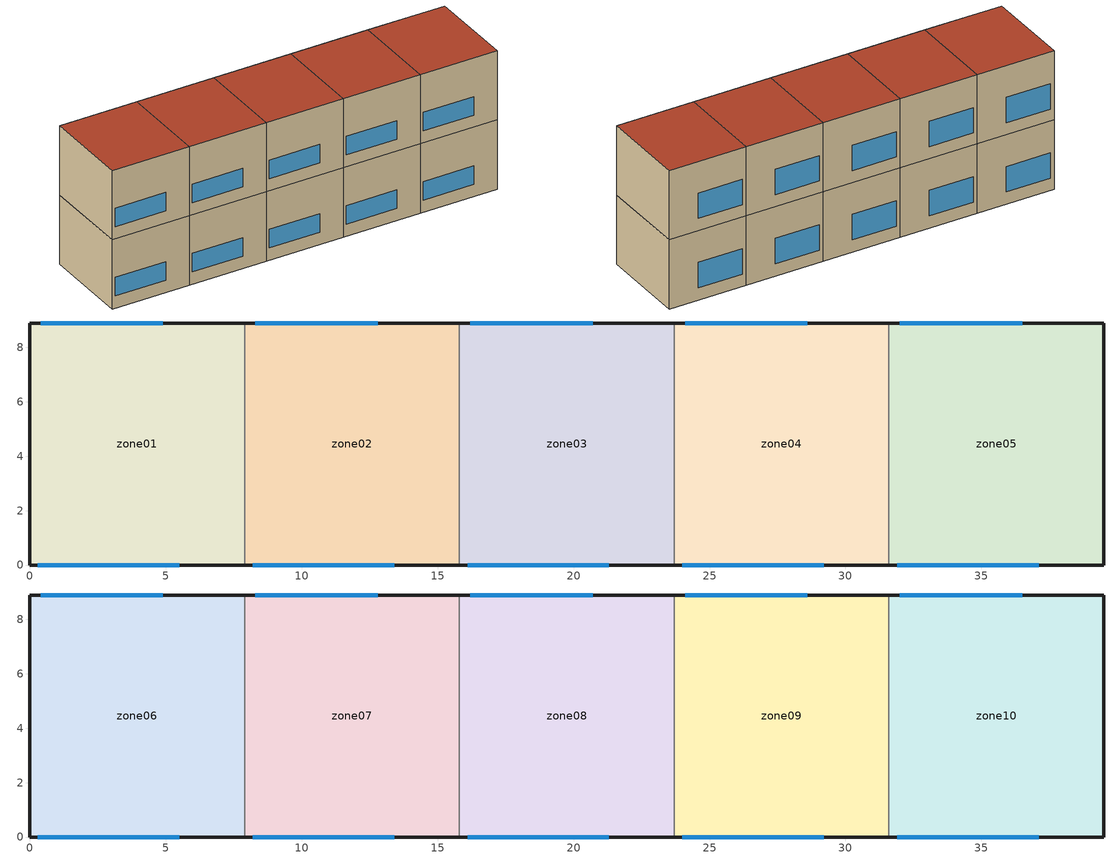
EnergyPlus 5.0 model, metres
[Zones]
zone01
 floor ground (GROUND_FLOOR): 0,0 0,8.9 7.9,8.9 7.9,0 z0
 wall outside (EXT_WALL): 7.9,8.9 0,8.9 0,0 7.9,0 z0:7.1
 wall to zone02 (ADJ_WALL): 7.9,0 7.9,8.9 z0:7.1
 window (EXT_WINDOW1): 0.3,0 5.5,0 z1.25:3.15; 4.9,8.9 0.4,8.9 z1.25:3.85
 ceiling to zone06 (ADJ_CEILING): 7.9,0 7.9,8.9 0,8.9 0,0 z7.1
zone02
 floor ground (GROUND_FLOOR): 7.9,0 7.9,8.9 15.8,8.9 15.8,0 z0
 wall outside (EXT_WALL): 15.8,8.9 7.9,8.9 / 7.9,0 15.8,0 z0:7.1
 wall to zone03 (ADJ_WALL): 15.8,0 15.8,8.9 z0:7.1
 wall to zone01 (ADJ_WALL): 7.9,8.9 7.9,0 z0:7.1
 window (EXT_WINDOW1): 8.2,0 13.4,0 z1.25:3.15; 12.8,8.9 8.3,8.9 z1.25:3.85
 ceiling to zone07 (ADJ_CEILING): 15.8,0 15.8,8.9 7.9,8.9 7.9,0 z7.1
zone03
 floor ground (GROUND_FLOOR): 15.8,0 15.8,8.9 23.7,8.9 23.7,0 z0
 wall outside (EXT_WALL): 23.7,8.9 15.8,8.9 / 15.8,0 23.7,0 z0:7.1
 wall to zone04 (ADJ_WALL): 23.7,0 23.7,8.9 z0:7.1
 wall to zone02 (ADJ_WALL): 15.8,8.9 15.8,0 z0:7.1
 window (EXT_WINDOW1): 16.1,0 21.3,0 z1.25:3.15; 20.7,8.9 16.2,8.9 z1.25:3.85
 ceiling to zone08 (ADJ_CEILING): 23.7,0 23.7,8.9 15.8,8.9 15.8,0 z7.1
zone04
 floor ground (GROUND_FLOOR): 23.7,0 23.7,8.9 31.6,8.9 31.6,0 z0
 wall outside (EXT_WALL): 31.6,8.9 23.7,8.9 / 23.7,0 31.6,0 z0:7.1
 wall to zone05 (ADJ_WALL): 31.6,0 31.6,8.9 z0:7.1
 wall to zone03 (ADJ_WALL): 23.7,8.9 23.7,0 z0:7.1
 window (EXT_WINDOW1): 24,0 29.2,0 z1.25:3.15; 28.6,8.9 24.1,8.9 z1.25:3.85
 ceiling to zone09 (ADJ_CEILING): 31.6,0 31.6,8.9 23.7,8.9 23.7,0 z7.1
zone05
 floor ground (GROUND_FLOOR): 31.6,0 31.6,8.9 39.5,8.9 39.5,0 z0
 wall outside (EXT_WALL): 31.6,0 39.5,0 39.5,8.9 31.6,8.9 z0:7.1
 wall to zone04 (ADJ_WALL): 31.6,8.9 31.6,0 z0:7.1
 window (EXT_WINDOW1): 31.9,0 37.1,0 z1.25:3.15; 36.5,8.9 32,8.9 z1.25:3.85
 ceiling to zone10 (ADJ_CEILING): 39.5,0 39.5,8.9 31.6,8.9 31.6,0 z7.1
zone06
 floor to zone01 (ADJ_CEILING): 0,0 0,8.9 7.9,8.9 7.9,0 z7.1
 wall outside (EXT_WALL): 7.9,8.9 0,8.9 0,0 7.9,0 z7.1:14.2
 wall to zone07 (ADJ_WALL): 7.9,0 7.9,8.9 z7.1:14.2
 window (EXT_WINDOW1): 0.3,0 5.5,0 z8.35:10.25; 4.9,8.9 0.4,8.9 z8.35:10.95
 roof outside (EXT_ROOF): 7.9,0 7.9,8.9 0,8.9 0,0 z14.2
zone07
 floor to zone02 (ADJ_CEILING): 7.9,0 7.9,8.9 15.8,8.9 15.8,0 z7.1
 wall outside (EXT_WALL): 15.8,8.9 7.9,8.9 / 7.9,0 15.8,0 z7.1:14.2
 wall to zone08 (ADJ_WALL): 15.8,0 15.8,8.9 z7.1:14.2
 wall to zone06 (ADJ_WALL): 7.9,8.9 7.9,0 z7.1:14.2
 window (EXT_WINDOW1): 8.2,0 13.4,0 z8.35:10.25; 12.8,8.9 8.3,8.9 z8.35:10.95
 roof outside (EXT_ROOF): 15.8,0 15.8,8.9 7.9,8.9 7.9,0 z14.2
zone08
 floor to zone03 (ADJ_CEILING): 15.8,0 15.8,8.9 23.7,8.9 23.7,0 z7.1
 wall outside (EXT_WALL): 23.7,8.9 15.8,8.9 / 15.8,0 23.7,0 z7.1:14.2
 wall to zone09 (ADJ_WALL): 23.7,0 23.7,8.9 z7.1:14.2
 wall to zone07 (ADJ_WALL): 15.8,8.9 15.8,0 z7.1:14.2
 window (EXT_WINDOW1): 16.1,0 21.3,0 z8.35:10.25; 20.7,8.9 16.2,8.9 z8.35:10.95
 roof outside (EXT_ROOF): 23.7,0 23.7,8.9 15.8,8.9 15.8,0 z14.2
zone09
 floor to zone04 (ADJ_CEILING): 23.7,0 23.7,8.9 31.6,8.9 31.6,0 z7.1
 wall outside (EXT_WALL): 31.6,8.9 23.7,8.9 / 23.7,0 31.6,0 z7.1:14.2
 wall to zone10 (ADJ_WALL): 31.6,0 31.6,8.9 z7.1:14.2
 wall to zone08 (ADJ_WALL): 23.7,8.9 23.7,0 z7.1:14.2
 window (EXT_WINDOW1): 24,0 29.2,0 z8.35:10.25; 28.6,8.9 24.1,8.9 z8.35:10.95
 roof outside (EXT_ROOF): 31.6,0 31.6,8.9 23.7,8.9 23.7,0 z14.2
zone10
 floor to zone05 (ADJ_CEILING): 31.6,0 31.6,8.9 39.5,8.9 39.5,0 z7.1
 wall outside (EXT_WALL): 31.6,0 39.5,0 39.5,8.9 31.6,8.9 z7.1:14.2
 wall to zone09 (ADJ_WALL): 31.6,8.9 31.6,0 z7.1:14.2
 window (EXT_WINDOW1): 31.9,0 37.1,0 z8.35:10.25; 36.5,8.9 32,8.9 z8.35:10.95
 roof outside (EXT_ROOF): 39.5,0 39.5,8.9 31.6,8.9 31.6,0 z14.2
[Building]
TRNSYS18: North Axis {deg}=0; Terrain=City; Loads Convergence Tolerance Value=0; Temperature Convergence Tolerance Value {deltaC}=0; Solar Distribution=FullInteriorAndExterior; Maximum Number of Warmup Days=0
[Site:Location]
not used: Latitude {deg}=0; Longitude {deg}=0; Time Zone {hr}=0; Elevation {m}=0
[Construction]
GROUND_FLOOR; EXT_WALL; EXT_ROOF; ADJ_WALL; ADJ_CEILING; EXT_WINDOW1: 
[WindowProperty:ShadingControl]
ESHADE=0; ISHADE=INPUT 1*MAX_ISHADE : SHADECNTRL=ISHADE_INTERNAL
[SurfaceProperty:OtherSideCoefficients]
BOUNDARY=IDENTICAL; BOUNDARY=INPUT 1*TBOUNDARY; BOUNDARY=INPUT 1*TBOUNDARY_2; BOUNDARY=INPUT 1*TBOUNDARY_3; BOUNDARY=INPUT 1*TGROUND; BOUNDARY=20; BOUNDARY=15
[Zone] Multiplier=1
zone01; zone02; zone03; zone04; zone05; zone06; zone07; zone08; zone09; zone10
